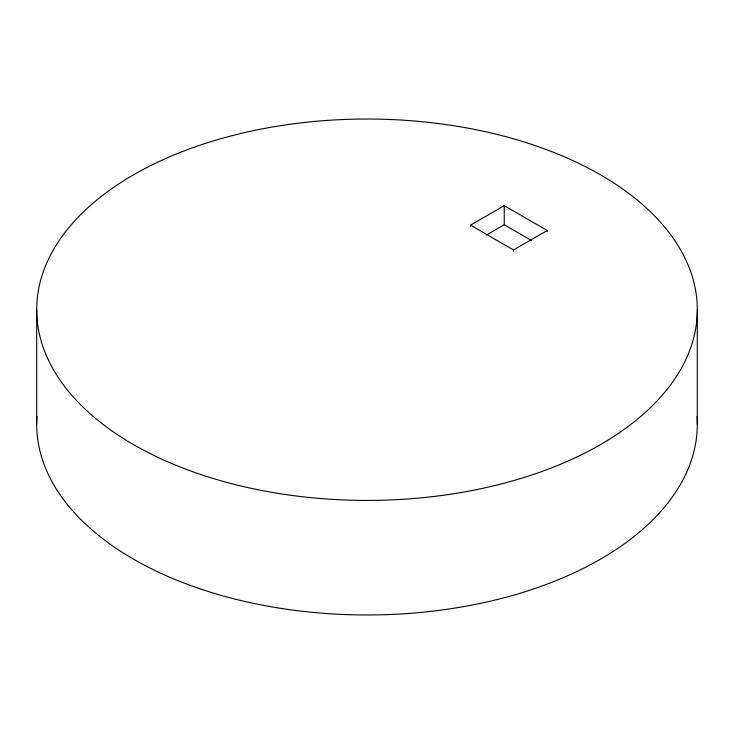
<?xml version="1.0" encoding="UTF-8"?>
<svg xmlns="http://www.w3.org/2000/svg" width="734" height="734" viewBox="0 0 734 734"><rect width="100%" height="100%" fill="white"/><g stroke="black" fill="none" stroke-linecap="round" stroke-linejoin="round"><path stroke-width="1.1" d="M470.512 226.329L470.512 225.136L504.24 205.667L547.234 230.485L547.234 231.678M486.385 235.063L504.24 224.76L531.599 240.55M470.512 225.136L513.497 249.964L547.234 230.485M697.3 309.72A330.3 190.693 0 0 1 201.85 474.87A330.3 190.693 0 0 1 201.85 144.57A330.3 190.693 0 0 1 697.3 309.72L697.3 424.28M513.497 249.964L513.497 251.156M504.24 205.667L504.24 224.76M36.7 309.72L36.7 424.28M697.034 416.609A330.3 190.693 0 0 1 367 614.973A330.3 190.693 0 0 1 36.966 416.609"/></g></svg>
